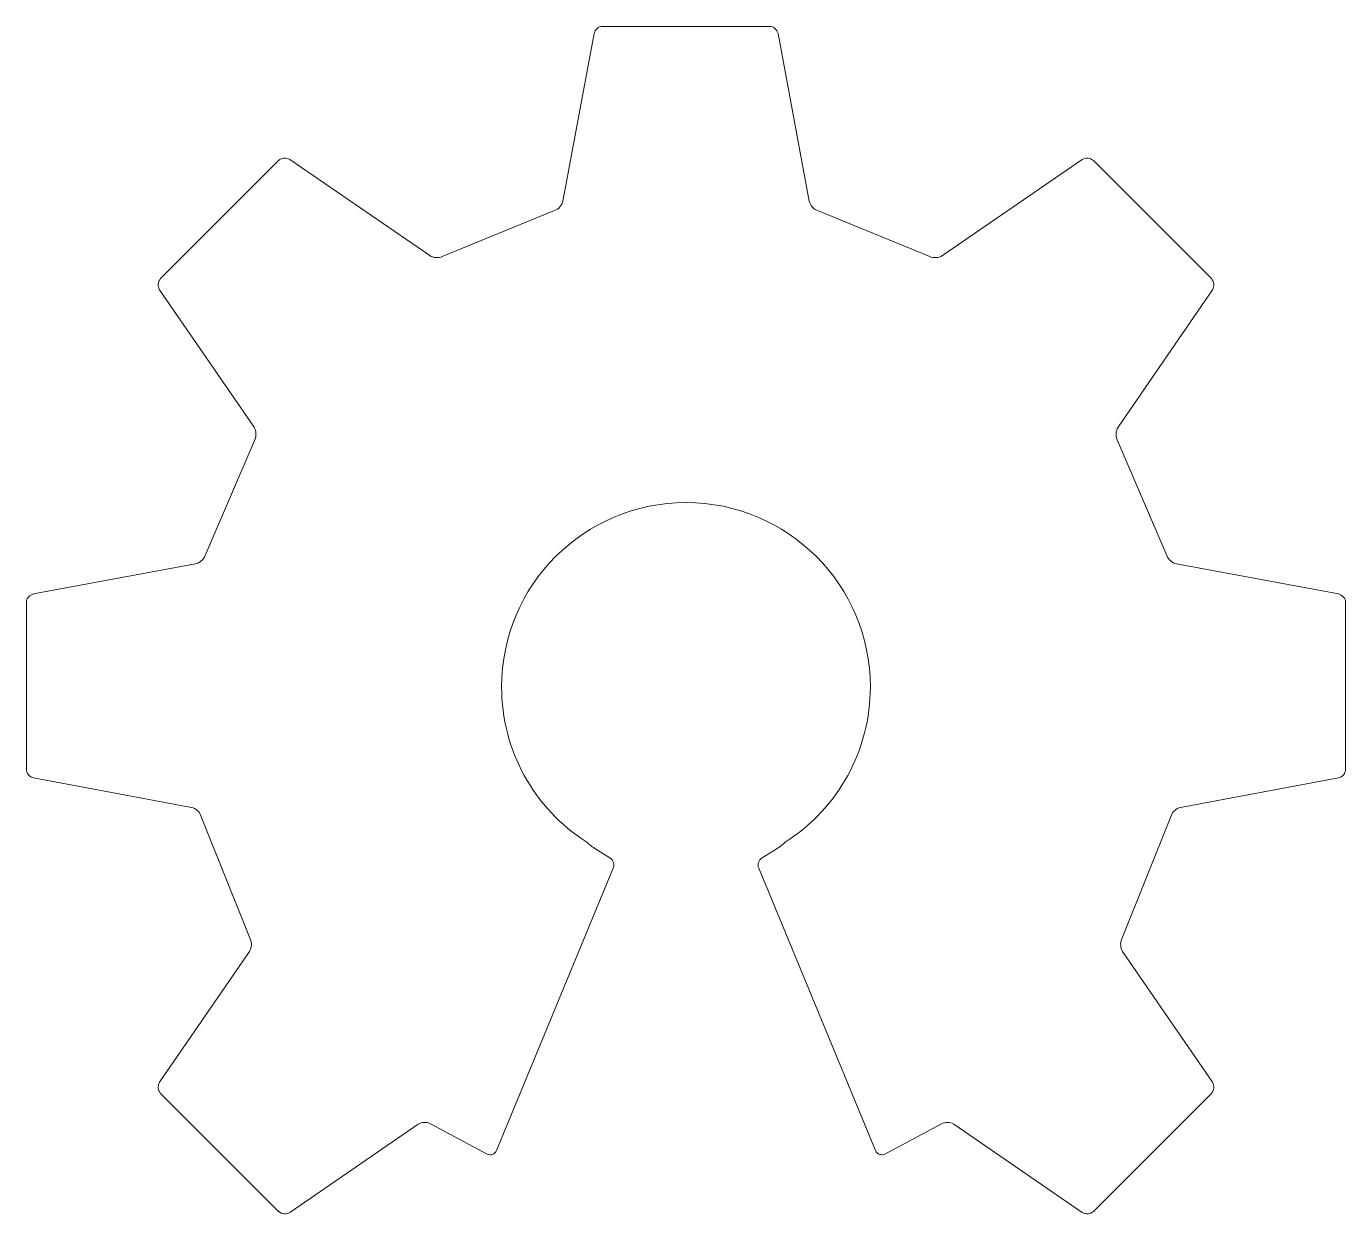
# Model space of a CAD drawing. Header units: millimetres. Extents: x -4 to 4, y -3.22 to 3.99.
import ezdxf

# ---------------------------------------------------------------- set-up
doc = ezdxf.new("R2010")
doc.units = ezdxf.units.MM
doc.layers.add('engrave', color=3, linetype='Continuous', lineweight=5, true_color=0x00ff00)

msp = doc.modelspace()

# ---------------------------------------------------------------- linework, layer by layer
at = {"layer": 'engrave'}
for p, q in [((-0.5578, 3.9441), (-0.7468, 2.9282)), ((0.5056, 3.9877), (-0.5054, 3.9877)), ((0.7471, 2.9282), (0.558, 3.9441)), ((-2.4709, 3.1736), (-3.1858, 2.4588)), ((-1.5543, 2.5974), (-2.403, 3.1799)), ((2.4033, 3.1799), (1.5545, 2.5974)), ((3.1859, 2.4588), (2.4711, 3.1736)), ((-0.797, 2.8707), (-1.478, 2.5919)), ((1.4782, 2.5919), (0.7973, 2.8707)), ((-3.192, 2.3909), (-2.6197, 1.5568)), ((2.6199, 1.5568), (3.1922, 2.3909)), ((-2.615, 1.4809), (-2.9161, 0.7784)), ((2.9162, 0.7784), (2.6151, 1.4809)), ((-2.9742, 0.7284), (-3.9564, 0.5458)), ((3.9566, 0.5458), (2.9743, 0.7284)), ((-4, 0.4933), (-3.9999, -0.5176)), ((3.9999, -0.5177), (4, 0.4932)), ((-3.9564, -0.5701), (-2.9983, -0.7484)), ((2.9982, -0.7485), (3.9563, -0.5702)), ((-2.9414, -0.7988), (-2.6423, -1.546)), ((2.6423, -1.546), (2.9414, -0.7988)), ((-0.4617, -1.054), (-0.5477, -1.0014)), ((0.5477, -1.0014), (0.4618, -1.054)), ((-1.1493, -2.8297), (-0.4409, -1.118)), ((0.441, -1.118), (1.1493, -2.8298)), ((-2.6479, -1.6223), (-3.1922, -2.4153)), ((3.1922, -2.4154), (2.6479, -1.6223)), ((-3.1859, -2.4833), (-2.471, -3.1981)), ((2.471, -3.1981), (3.1859, -2.4833)), ((-2.4031, -3.2043), (-1.624, -2.6696)), ((-1.5494, -2.6671), (-1.2058, -2.8505)), ((1.2058, -2.8506), (1.5494, -2.6672)), ((1.624, -2.6697), (2.4031, -3.2044))]:
    msp.add_line(p, q, dxfattribs=at)
for centre, radius, start, end in [((0.5038, 3.9322), 0.0555, 12.37786, 88.14954), ((-0.8275, 2.9479), 0.083, 291.50707, 346.23885), ((0.8278, 2.948), 0.0831, 193.80951, 248.44489), ((-1.5108, 2.6691), 0.0838, 238.73155, 293.01779), ((1.511, 2.6691), 0.0839, 246.99147, 301.25919), ((3.1452, 2.4208), 0.0557, 327.52806, 43.03303), ((-2.6898, 1.5143), 0.082, 335.9165, 31.19852), ((2.6894, 1.5143), 0.0815, 148.56508, 204.23083), ((0, -0.018), 1.118, 90.00109, 179.99891), ((0, -0.018), 1.118, 359.99848, 89.99845), ((-2.9943, 0.8105), 0.0845, 283.72807, 337.6787), ((2.9946, 0.8109), 0.0849, 202.44703, 256.1462), ((-3.9444, 0.4915), 0.0556, 102.47019, 178.12501), ((3.9445, 0.4915), 0.0556, 1.75699, 77.42974), ((-0.0014, -0.0184), 1.1167, 179.97824, 237.45593), ((0.0014, -0.0185), 1.1165, 302.54012, 0.02568), ((-3.0174, -0.8273), 0.0811, 20.55511, 76.39413), ((3.0173, -0.8272), 0.081, 103.60648, 159.50412), ((-0.3279, -0.6581), 0.4076, 227.73038, 237.36909), ((0.3307, -0.6625), 0.4025, 302.63661, 312.38555), ((0.4912, -1.099), 0.0537, 123.24534, 200.75262), ((-2.7195, -1.5786), 0.0839, 328.60372, 22.88836), ((2.7199, -1.5787), 0.0842, 157.18857, 211.23051), ((-1.5844, -2.7349), 0.0764, 62.66035, 121.23512), ((1.5844, -2.735), 0.0764, 58.76258, 117.34194)]:
    msp.add_arc(centre, radius, start, end, dxfattribs=at)
for centre, major_axis, start_param, end_param in [((-0.5036, 3.9322), (0, -0.0555), 3.175007, 4.496355), ((-2.4329, 3.1332), (-0.0292, -0.0472), 3.125657, 4.448762), ((2.4331, 3.1332), (0.0554, 0), 0.816805, 2.140542), ((-3.1452, 2.4208), (0.0556, 0), 2.389292, 3.709568), ((-3.9445, -0.5159), (-0.0485, -0.0269), 5.808394, 7.131655), ((3.9443, -0.5159), (0, -0.0556), 0.217311, 1.538406), ((-0.4909, -1.0989), (-0.0505, -0.0177), 2.438611, 3.798188), ((-3.1451, -2.4453), (0.0558, 0), 2.575329, 3.89203), ((3.1453, -2.4453), (0.0514, -0.0213), 5.923032, 7.24457), ((-1.1869, -2.8148), (-0.0134, -0.0381), 6.133337, 7.813657), ((1.1869, -2.8149), (0.0155, -0.0373), 4.697854, 6.377239), ((-2.433, -3.1572), (0.0558, 0), 3.963221, 5.277471), ((2.433, -3.1573), (0.0515, -0.0213), 4.540109, 5.854313)]:
    msp.add_ellipse(centre, major_axis=major_axis, ratio=1, start_param=start_param, end_param=end_param, dxfattribs=at)

doc.saveas('drawing.dxf')
